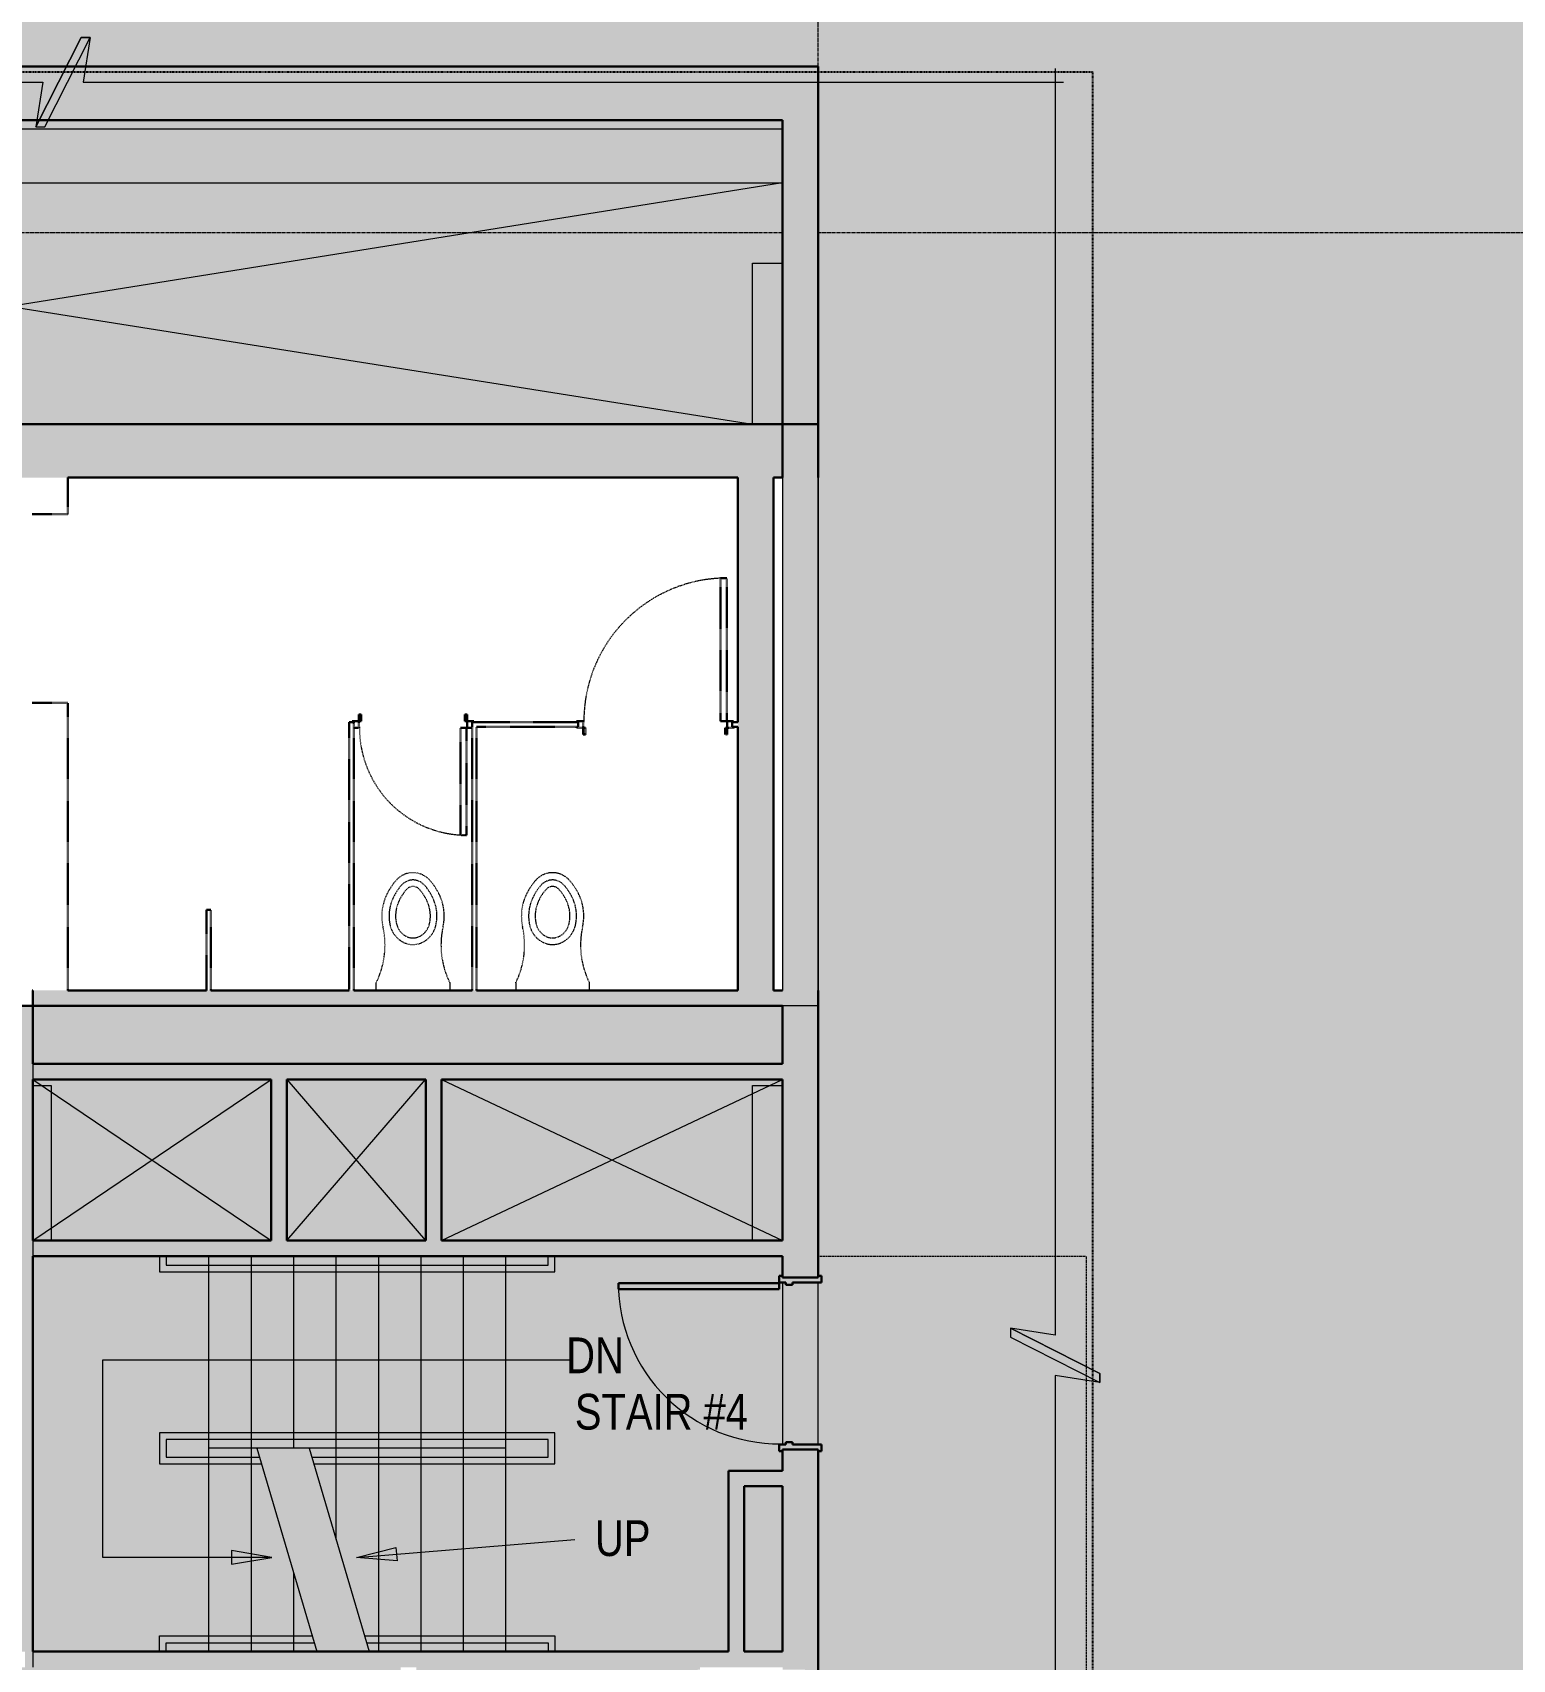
# Model space of a CAD drawing. Header units: inches. Extents: x -3744 to 107, y 238 to 2359.
# Drawn here: x -2693.7 to -2362.3, y 1431.6 to 1795.8 of the extents above; entities that cross this region are included whole.
import ezdxf

# ---------------------------------------------------------------- set-up
doc = ezdxf.new("R2010")
doc.units = ezdxf.units.IN
doc.header["$MEASUREMENT"] = 0
for name, pattern in [('Dash', [0.25, 0.125, -0.125]), ('Demolished', [0.1875, 0.125, -0.0625]), ('IMPORT-CENTER2 _2_', [1.125, 0.75, -0.125, 0.125, -0.125]), ('IMPORT-HIDDEN4 _2_', [0.09375, 0.0625, -0.03125])]:
    doc.linetypes.add(name, pattern=pattern)
for name, color, linetype, lineweight in [('A-Anno-Bldg', 7, 'Continuous', 9), ('A-ANNO-NOTE', 131, 'Continuous', 9), ('A-Bldg-Patt', 7, 'Continuous', 9), ('A-DETL-GENF', 92, 'Continuous', 9), ('A-DETL-THIN', 151, 'Continuous', 9), ('A-DOOR', 31, 'Continuous', 18), ('A-Flor-Strs-Exst', 7, 'Continuous', 9), ('A-Grid', 7, 'IMPORT-CENTER2 _2_', 9), ('A-WALL', 113, 'Continuous', 18), ('A-Wall-Bldg', 7, 'Continuous', 9), ('A-WALL-PATT', 111, 'Continuous', 18), ('core model_dwg', 8, 'Continuous', 9), ('I-WALL', 2, 'Demolished', 9), ('P-SANR-FIXT', 6, 'Demolished', 9)]:
    doc.layers.add(name, color=color, linetype=linetype, lineweight=lineweight)
doc.styles.add('Arial', font='arial.ttf', dxfattribs={"width": 0.8, "height": 8})

# ---------------------------------------------------------------- blocks, each defined once
blk = doc.blocks.new('Door - Single - Solid Door-6981897-Level 05  DEMOLITION')
at = {"layer": 'A-DOOR'}
h = blk.add_hatch(color=10, dxfattribs=at)
h.paths.add_polyline_path([(23.62, 4.66), (22.12, 4.66), (22.12, -1.84), (21.62, -1.84), (21.62, -3.34), (22.12, -3.34), (22.12, -4.84), (23.62, -4.84), (23.62, -4.09), (23.24, -4.09), (23.24, 3.91), (23.62, 3.91)], flags=0)
h.paths.add_polyline_path([(-13.63, -3.34), (-13.63, -1.84), (-14.13, -1.84), (-14.13, 4.66), (-15.63, 4.66), (-15.63, 3.91), (-15.26, 3.91), (-15.26, -4.09), (-15.63, -4.09), (-15.63, -4.84), (-14.13, -4.84), (-14.13, -3.34)], flags=0)
at = {"layer": 'A-DOOR', "color": 8, "lineweight": 30}
for p, q in [((-15.63, 4.66), (-14.13, 4.66)), ((-15.63, 3.91), (-15.63, 4.66)), ((-14.13, 4.66), (-14.13, -1.84)), ((22.12, 4.66), (23.62, 4.66)), ((22.12, -1.84), (22.12, 4.66)), ((23.62, 4.66), (23.62, 3.91)), ((-14.13, -1.84), (-13.63, -1.84)), ((-14.13, -3.34), (-14.13, -4.84)), ((-13.63, -3.34), (-14.13, -3.34)), ((-13.63, -1.84), (-13.63, -3.34)), ((21.62, -1.84), (22.12, -1.84)), ((21.62, -3.34), (21.62, -1.84)), ((22.12, -3.34), (21.62, -3.34)), ((22.12, -4.84), (22.12, -3.34)), ((-15.63, -4.84), (-15.63, -4.09)), ((-14.13, -4.84), (-15.63, -4.84)), ((-12.63, -4.84), (-14.01, -4.84)), ((-14.01, -4.84), (-14.01, -40.84)), ((-12.63, -40.84), (-12.63, -4.84)), ((23.62, -4.84), (22.12, -4.84)), ((23.62, -4.09), (23.62, -4.84)), ((-14.01, -40.84), (-12.63, -40.84))]:
    blk.add_line(p, q, dxfattribs=at)
at = {"layer": 'A-DOOR', "lineweight": 9}
blk.add_arc((-14.01, -4.84), 36, 270, 0.5, dxfattribs=at)
blk = doc.blocks.new('Door - Single - Solid Door 2-6995626-Level 05  DEMOLITION')
at = {"layer": 'A-DOOR', "color": 250, "linetype": 'Demolished', "lineweight": 30}
for p, q in [((-8.01, 24.86), (-6.63, 24.86)), ((-8.01, 0.86), (-8.01, 24.86)), ((-6.63, 24.86), (-6.63, 0.86)), ((-8.13, 0.86), (-9.26, 0.86)), ((-8.13, -0.64), (-8.13, 0.86)), ((-6.63, 0.86), (-8.01, 0.86)), ((17.24, 0.86), (16.12, 0.86)), ((16.12, 0.86), (16.12, -0.64)), ((-9.63, -0.41), (-9.63, -0.68)), ((-9.63, -0.68), (-8.13, -0.68)), ((-7.63, -0.64), (-8.13, -0.64)), ((-8.13, -0.68), (-8.13, -2.14)), ((-8.13, -2.14), (-7.63, -2.14)), ((-7.63, -2.14), (-7.63, -0.64)), ((16.12, -0.64), (15.62, -0.64)), ((15.62, -0.64), (15.62, -2.14)), ((15.62, -2.14), (16.12, -2.14)), ((16.12, -2.14), (16.12, -0.68)), ((16.12, -0.68), (17.62, -0.68)), ((17.62, -0.68), (17.62, -0.41))]:
    blk.add_line(p, q, dxfattribs=at)
at = {"layer": 'A-DOOR', "color": 7, "linetype": 'Demolished', "lineweight": 9}
blk.add_arc((-8.01, 0.86), 24, 359.5, 90, dxfattribs=at)
blk = doc.blocks.new('Door - Single - Solid Door 3-7003994-Level 05  DEMOLITION')
at = {"layer": 'A-DOOR', "color": 250, "linetype": 'Demolished', "lineweight": 30}
for p, q in [((-13.63, 0.68), (-12.13, 0.68)), ((-13.63, 0.41), (-13.63, 0.68)), ((-12.13, 2.14), (-11.63, 2.14)), ((-12.13, 0.68), (-12.13, 2.14)), ((-12.13, 0.64), (-12.13, -0.86)), ((-11.63, 0.64), (-12.13, 0.64)), ((-11.63, 2.14), (-11.63, 0.64)), ((19.62, 2.14), (20.12, 2.14)), ((19.62, 0.64), (19.62, 2.14)), ((20.12, 0.64), (19.62, 0.64)), ((20.12, 2.14), (20.12, 0.68)), ((20.12, 0.68), (21.62, 0.68)), ((20.12, -0.86), (20.12, 0.64)), ((21.62, 0.68), (21.62, 0.41)), ((-13.63, -0.86), (-13.63, -0.59)), ((-12.13, -0.86), (-13.63, -0.86)), ((-10.63, -0.86), (-12.01, -0.86)), ((-12.01, -0.86), (-12.01, -32.86)), ((-10.63, -32.86), (-10.63, -0.86)), ((21.62, -0.86), (20.12, -0.86)), ((21.62, -0.59), (21.62, -0.86)), ((-12.01, -32.86), (-10.63, -32.86))]:
    blk.add_line(p, q, dxfattribs=at)
at = {"layer": 'A-DOOR', "color": 7, "linetype": 'Demolished', "lineweight": 9}
blk.add_arc((-12.01, -0.86), 32, 270, 0.5, dxfattribs=at)
blk = doc.blocks.new('P-Toilet-Wall-3D - Wall Mount-7004060-Level 05  DEMOLITION')
at = {"layer": 'P-SANR-FIXT', "color": 7}
for p, q in [((-2616.72, 1581.46), (-2616.72, 1583.08)), ((-2609.72, 1581.46), (-2616.72, 1581.46)), ((-2609.72, 1581.4), (-2609.72, 1581.46)), ((-2600.22, 1581.46), (-2607.22, 1581.46)), ((-2607.22, 1581.46), (-2607.22, 1581.4)), ((-2600.22, 1583.08), (-2600.22, 1581.46))]:
    blk.add_line(p, q, dxfattribs=at)
for centre, radius, start, end in [((-2601.66, 1596.72), 14.09, 138.704, 155.296), ((-2608.47, 1602.7), 5.03, 41.296, 138.704), ((-2608.47, 1602.7), 3.4, 41.296, 138.704), ((-2615.27, 1596.72), 14.09, 24.704, 41.296), ((-2604.53, 1598.04), 10.93, 155.296, 192.704), ((-2601.66, 1596.72), 12.47, 138.704, 155.296), ((-2601.66, 1596.72), 11, 138.704, 155.296), ((-2608.47, 1602.7), 1.93, 41.296, 138.704), ((-2615.27, 1596.72), 11, 24.704, 41.296), ((-2615.27, 1596.72), 12.47, 24.704, 41.296), ((-2612.4, 1598.04), 10.93, 347.296, 24.704), ((-2604.53, 1598.04), 9.3, 155.296, 192.704), ((-2604.53, 1598.04), 7.83, 155.296, 192.704), ((-2612.4, 1598.04), 7.83, 347.296, 24.704), ((-2612.4, 1598.04), 9.3, 347.296, 24.704), ((-2633.56, 1591.5), 18.83, 333.4615, 12.704), ((-2608.03, 1597.25), 5.71, 192.704, 239.296), ((-2608.03, 1597.25), 4.24, 192.704, 239.296), ((-2608.9, 1597.25), 4.24, 300.704, 347.296), ((-2608.9, 1597.25), 5.71, 300.704, 347.296), ((-2583.37, 1591.5), 18.83, 167.296, 206.5385), ((-2608.47, 1596.53), 4.87, 239.296, 300.704), ((-2608.47, 1596.53), 3.4, 239.296, 300.704)]:
    blk.add_arc(centre, radius, start, end, dxfattribs=at)
blk = doc.blocks.new('P-Toilet-Wall-3D - Wall Mount-7004016-Level 05  DEMOLITION')
at = {"layer": 'P-SANR-FIXT', "color": 7}
for p, q in [((-2585.47, 1583.08), (-2585.47, 1581.46)), ((-2585.47, 1581.46), (-2578.47, 1581.46)), ((-2578.47, 1581.46), (-2578.47, 1581.4)), ((-2575.97, 1581.46), (-2568.97, 1581.46)), ((-2575.97, 1581.4), (-2575.97, 1581.46)), ((-2568.97, 1581.46), (-2568.97, 1583.08))]:
    blk.add_line(p, q, dxfattribs=at)
for centre, radius, start, end in [((-2570.41, 1596.72), 14.09, 138.704, 155.296), ((-2577.22, 1602.7), 5.03, 41.296, 138.704), ((-2577.22, 1602.7), 3.4, 41.296, 138.704), ((-2584.02, 1596.72), 14.09, 24.704, 41.296), ((-2573.28, 1598.04), 10.93, 155.296, 192.704), ((-2570.41, 1596.72), 12.47, 138.704, 155.296), ((-2570.41, 1596.72), 11, 138.704, 155.296), ((-2577.22, 1602.7), 1.93, 41.296, 138.704), ((-2584.02, 1596.72), 11, 24.704, 41.296), ((-2584.02, 1596.72), 12.47, 24.704, 41.296), ((-2581.15, 1598.04), 10.93, 347.296, 24.704), ((-2573.28, 1598.04), 9.3, 155.296, 192.704), ((-2573.28, 1598.04), 7.83, 155.296, 192.704), ((-2581.15, 1598.04), 7.83, 347.296, 24.704), ((-2581.15, 1598.04), 9.3, 347.296, 24.704), ((-2602.31, 1591.5), 18.83, 333.4615, 12.704), ((-2576.78, 1597.25), 5.71, 192.704, 239.296), ((-2576.78, 1597.25), 4.24, 192.704, 239.296), ((-2577.65, 1597.25), 4.24, 300.704, 347.296), ((-2577.65, 1597.25), 5.71, 300.704, 347.296), ((-2552.12, 1591.5), 18.83, 167.296, 206.5385), ((-2577.22, 1596.53), 4.87, 239.296, 300.704), ((-2577.22, 1596.53), 3.4, 239.296, 300.704)]:
    blk.add_arc(centre, radius, start, end, dxfattribs=at)
blk = doc.blocks.new('core model_dwg_1300 Eye - 5th Floor-6996771-Level 05  DEMOLITION')
at = {"layer": 'A-Anno-Bldg'}
blk.add_hatch(color=256, dxfattribs=at).paths.add_polyline_path([(-2612.03, 1453.74), (-2621.13, 1454.5), (-2612.28, 1456.73)], flags=0)
at = {"layer": 'A-Bldg-Patt'}
for points in [[(-2525.72, 1708.15), (-2525.72, 1744.15), (-2532.47, 1744.15), (-2532.47, 1708.15), (-2527.72, 1708.15)], [(-2531.61, 1525.4), (-2525.72, 1525.4), (-2525.72, 1560.13), (-2532.47, 1560.13), (-2532.47, 1525.4)], [(-2649.07, 1453), (-2640.07, 1454.5), (-2649.07, 1456)]]:
    blk.add_hatch(color=256, dxfattribs=at).paths.add_polyline_path(points, flags=0)
h = blk.add_hatch(color=256, dxfattribs=at)
h.paths.add_polyline_path([(-2697.1, 1524.13), (-2697.1, 1560.13), (-2701.72, 1560.13), (-2701.72, 1524.13), (-2699.04, 1524.13)], flags=0)
h.paths.add_polyline_path([(-2693.6, 1525.4), (-2689.47, 1525.4), (-2689.47, 1560.13), (-2693.6, 1560.13), (-2693.6, 1529.25)], flags=0)
at = {"layer": 'A-Anno-Bldg'}
for p, q in [((-2621.13, 1454.5), (-2572.21, 1458.5)), ((-2621.13, 1454.5), (-2612.28, 1456.73)), ((-2612.28, 1456.73), (-2612.03, 1453.74)), ((-2612.03, 1453.74), (-2621.13, 1454.5))]:
    blk.add_line(p, q, dxfattribs=at)
at = {"layer": 'A-Bldg-Patt'}
for p, q in [((-2874.22, 1762.15), (-2532.47, 1708.15)), ((-2525.72, 1762.15), (-2862.97, 1708.15)), ((-2693.6, 1561.47), (-2640.23, 1525.4)), ((-2693.6, 1525.4), (-2640.23, 1561.47)), ((-2636.73, 1561.47), (-2605.63, 1525.4)), ((-2636.73, 1525.4), (-2605.63, 1561.47)), ((-2602.12, 1561.47), (-2525.72, 1525.4)), ((-2602.12, 1525.4), (-2525.72, 1561.47)), ((-2640.07, 1454.5), (-2649.07, 1456)), ((-2649.07, 1456), (-2649.07, 1453)), ((-2649.07, 1453), (-2640.07, 1454.5))]:
    blk.add_line(p, q, dxfattribs=at)
at = {"layer": 'A-Bldg-Patt', "flags": 128}
blk.add_lwpolyline([(-2640.07, 1454.5), (-2677.91, 1454.5), (-2677.91, 1498.72), (-2573.25, 1498.72)], dxfattribs=at)
at = {"layer": 'A-Flor-Strs-Exst'}
for p, q in [((-2654.22, 1521.9), (-2654.22, 1433.4)), ((-2644.72, 1521.9), (-2644.72, 1433.4)), ((-2635.22, 1521.9), (-2635.22, 1478.9)), ((-2625.72, 1521.9), (-2625.72, 1458.53)), ((-2616.22, 1521.9), (-2616.22, 1433.4)), ((-2606.72, 1521.9), (-2606.72, 1433.4)), ((-2597.22, 1521.9), (-2597.22, 1433.4)), ((-2587.72, 1521.9), (-2587.72, 1433.4)), ((-2587.72, 1478.9), (-2654.22, 1478.9)), ((-2643.45, 1478.9), (-2630, 1433.4)), ((-2631.74, 1478.9), (-2618.29, 1433.4)), ((-2635.22, 1451.03), (-2635.22, 1433.4))]:
    blk.add_line(p, q, dxfattribs=at)
at = {"layer": 'A-Flor-Strs-Exst', "flags": 128}
for points in [[(-2665.22, 1521.9), (-2665.22, 1518.4), (-2576.72, 1518.4), (-2576.72, 1521.9)], [(-2663.72, 1521.9), (-2663.72, 1519.9), (-2578.22, 1519.9), (-2578.22, 1521.9)], [(-2630.7, 1475.4), (-2576.72, 1475.4), (-2576.72, 1482.4), (-2665.22, 1482.4), (-2665.22, 1475.4), (-2642.42, 1475.4)], [(-2631.15, 1476.9), (-2578.22, 1476.9), (-2578.22, 1480.9), (-2663.72, 1480.9), (-2663.72, 1476.9), (-2642.86, 1476.9)], [(-2665.22, 1433.4), (-2665.22, 1436.9), (-2631.04, 1436.9)], [(-2663.72, 1433.4), (-2663.72, 1435.4), (-2630.59, 1435.4)], [(-2619.32, 1436.9), (-2576.72, 1436.9), (-2576.72, 1433.4)], [(-2618.88, 1435.4), (-2578.22, 1435.4), (-2578.22, 1433.4)]]:
    blk.add_lwpolyline(points, dxfattribs=at)
at = {"layer": 'A-Grid'}
for p, q in [((-2517.72, 1788.15), (-2517.72, 2341.04)), ((-2525.72, 1750.9), (-2874.22, 1750.9)), ((-2020, 1750.9), (-2517.72, 1750.9)), ((-2517.72, 1479.77), (-2517.72, 1516.02))]:
    blk.add_line(p, q, dxfattribs=at)
at = {"layer": 'A-Wall-Bldg'}
for p, q in [((-2525.72, 1774.15), (-2874.22, 1774.15)), ((-2874.22, 1762.15), (-2525.72, 1762.15)), ((-2532.47, 1744.15), (-2525.72, 1744.15)), ((-2532.47, 1708.15), (-2532.47, 1744.15)), ((-2640.23, 1561.47), (-2640.23, 1525.4)), ((-2605.63, 1561.47), (-2605.63, 1525.4)), ((-2532.47, 1560.13), (-2525.72, 1560.13)), ((-2532.47, 1525.4), (-2532.47, 1560.13)), ((-2525.72, 1516.02), (-2525.72, 1479.77)), ((-2517.72, 1479.77), (-2517.72, 1516.02))]:
    blk.add_line(p, q, dxfattribs=at)
at = {"layer": 'A-Wall-Bldg', "flags": 128}
for points in [[(-2525.72, 1564.97), (-2602.13, 1564.97), (-2636.73, 1564.97)], [(-2693.6, 1560.13), (-2689.47, 1560.13), (-2689.47, 1525.4)]]:
    blk.add_lwpolyline(points, dxfattribs=at)
at = {"layer": 'A-Wall-Bldg', "linetype": 'IMPORT-HIDDEN4 _2_', "flags": 128}
blk.add_lwpolyline([(-2517.72, 1521.9), (-2457.72, 1521.9), (-2457.72, 1080.9), (-2517.72, 1080.9)], dxfattribs=at)
at = {"layer": 'A-Anno-Bldg', "char_height": 8, "line_spacing_factor": 0.941778, "style": 'Arial'}
for s, insert, width, attachment_point in [('DN', (-2567.71, 1503.71), 15.2784, 2), ('STAIR #4', (-2552.85, 1491.09), 45.8352, 2), ('UP', (-2567.71, 1462.8), 14.6908, 1)]:
    blk.add_mtext(s, dxfattribs=dict(at, insert=insert, width=width, attachment_point=attachment_point))
blk = doc.blocks.new('core model_dwg-6996768-Level 05  DEMOLITION')
blk.add_blockref('core model_dwg_1300 Eye - 5th Floor-6996771-Level 05  DEMOLITION', (0, 0))
blk = doc.blocks.new('IA Break Line - IA Break Line-7116238-Level 05  DEMOLITION')
at = {"layer": 'A-ANNO-NOTE'}
blk.add_hatch(color=256, dxfattribs=at).paths.add_polyline_path([(-0.0954, -0.1563), (0.0636, 0.1563), (0.0954, 0.1563), (-0.0636, -0.1563)], flags=0)
for p, q in [((0.0636, 0.1563), (-0.0954, -0.1563)), ((0.0954, 0.1563), (-0.0636, -0.1563)), ((-0.0636, -0.1563), (0.0954, 0.1563)), ((0.0954, 0.1563), (0.0636, 0.1563)), ((0.0706, 0), (0.0954, 0.1563)), ((0.0706, 0), (0.0954, 0.1563)), ((-0.0706, 0), (-3.5, 0)), ((-0.0706, 0), (-3.5, 0)), ((-0.0954, -0.1563), (-0.0706, 0)), ((-0.0954, -0.1563), (-0.0706, 0)), ((3.5, 0), (0.0706, 0)), ((3.5, 0), (0.0706, 0)), ((-0.0636, -0.1563), (-0.0954, -0.1563)), ((-0.0954, -0.1563), (-0.0636, -0.1563))]:
    blk.add_line(p, q, dxfattribs=at)
blk = doc.blocks.new('IA Break Line - IA Break Line-7116237-Level 05  DEMOLITION')
at = {"layer": 'A-ANNO-NOTE'}
blk.add_hatch(color=256, dxfattribs=at).paths.add_polyline_path([(-0.0954, -0.1563), (0.0636, 0.1563), (0.0954, 0.1563), (-0.0636, -0.1563)], flags=0)
for p, q in [((0.0636, 0.1563), (-0.0954, -0.1563)), ((0.0954, 0.1563), (-0.0636, -0.1563)), ((-0.0636, -0.1563), (0.0954, 0.1563)), ((0.0954, 0.1563), (0.0636, 0.1563)), ((0.0706, 0), (0.0954, 0.1563)), ((0.0706, 0), (0.0954, 0.1563)), ((-0.0706, 0), (-4.5, 0)), ((-0.0706, 0), (-4.5, 0)), ((-0.0954, -0.1563), (-0.0706, 0)), ((-0.0954, -0.1563), (-0.0706, 0)), ((4.5, 0), (0.0706, 0)), ((4.5, 0), (0.0706, 0)), ((-0.0636, -0.1563), (-0.0954, -0.1563)), ((-0.0954, -0.1563), (-0.0636, -0.1563))]:
    blk.add_line(p, q, dxfattribs=at)

msp = doc.modelspace()

# ---------------------------------------------------------------- hatches: boundary and pattern name
at = {"layer": 'A-DETL-GENF'}
h = msp.add_hatch(color=9, dxfattribs=at)
h.paths.add_polyline_path([(13.03, 364.9), (17.53, 364.9), (17.53, 682.08), (1.53, 682.08), (1.53, 699.9), (-11.09, 699.9), (-11.09, 723.9), (1.53, 723.9), (1.53, 741.71), (17.53, 741.71), (17.53, 1043.71), (-295.09, 1043.71), (-295.09, 1026.58), (-295.24, 1026.23), (-295.59, 1026.08), (-336.59, 1026.08), (-336.59, 1010.58), (-367.41, 1010.58), (-367.41, 1041.58), (-352.09, 1041.58), (-352.09, 1083.08), (-334.47, 1083.08), (-334.47, 1325.08), (-350.47, 1325.08), (-350.47, 1342.9), (-363.09, 1342.9), (-363.09, 1366.9), (-350.47, 1366.9), (-350.47, 1384.71), (-334.47, 1384.71), (-334.47, 1685.08), (-350.47, 1685.08), (-350.47, 1702.9), (-363.09, 1702.9), (-363.09, 1726.9), (-350.47, 1726.9), (-350.47, 1744.71), (-334.47, 1744.71), (-334.47, 2045.08), (-350.47, 2045.08), (-350.47, 2067.08), (-364.09, 2067.08), (-364.09, 2080.71), (-387.53, 2080.71), (-387.53, 2096.71), (-687.9, 2096.71), (-687.9, 2080.71), (-705.72, 2080.71), (-705.72, 2068.08), (-729.72, 2068.08), (-729.72, 2080.71), (-747.53, 2080.71), (-747.53, 2096.71), (-1047.9, 2096.71), (-1047.9, 2080.71), (-1065.72, 2080.71), (-1065.72, 2068.08), (-1089.72, 2068.08), (-1089.72, 2080.71), (-1107.53, 2080.71), (-1107.53, 2096.71), (-1414.47, 2096.71), (-1414.47, 2080.71), (-1437.9, 2080.71), (-1437.9, 2061.08), (-1467.53, 2061.08), (-1467.53, 1854.9), (-2127.9, 1854.9), (-2127.9, 2061.08), (-2157.53, 2061.08), (-2157.53, 2080.71), (-2180.97, 2080.71), (-2180.97, 2096.71), (-2487.9, 2096.71), (-2487.9, 2080.71), (-2505.72, 2080.71), (-2505.72, 2068.08), (-2529.72, 2068.08), (-2529.72, 2080.71), (-2547.53, 2080.71), (-2547.53, 2096.71), (-2860.09, 2096.71), (-2860.09, 2260.21), (-3613.29, 2260.21), (-3613.29, 1886.27), (-3565.29, 1886.27), (-3565.29, 1702.15), (-3538.29, 1702.15), (-3538.29, 1641.65), (-3565.29, 1641.65), (-3565.29, 1462.15), (-3538.29, 1462.15), (-3538.29, 1401.65), (-3565.29, 1401.65), (-3565.29, 1222.15), (-3538.29, 1222.15), (-3538.29, 1161.65), (-3565.29, 1161.65), (-3565.29, 982.15), (-3538.29, 982.15), (-3538.29, 921.65), (-3565.29, 921.65), (-3565.29, 737.52), (-3613.29, 737.52), (-3613.29, 364.9), (-3212.09, 364.9), (-3212.09, 412.9), (-3027.97, 412.9), (-3027.97, 439.9), (-2967.47, 439.9), (-2967.47, 412.9), (-2787.97, 412.9), (-2787.97, 439.9), (-2727.47, 439.9), (-2727.47, 412.9), (-2547.97, 412.9), (-2547.97, 439.9), (-2487.47, 439.9), (-2487.47, 412.9), (-2307.97, 412.9), (-2307.97, 439.9), (-2247.47, 439.9), (-2247.47, 412.9), (-2067.97, 412.9), (-2067.97, 439.9), (-2007.47, 439.9), (-2007.47, 412.9), (-1827.97, 412.9), (-1827.97, 439.9), (-1767.47, 439.9), (-1767.47, 412.9), (-1587.97, 412.9), (-1587.97, 439.9), (-1527.47, 439.9), (-1527.47, 412.9), (-1347.97, 412.9), (-1347.97, 439.9), (-1287.47, 439.9), (-1287.47, 412.9), (-1107.97, 412.9), (-1107.97, 439.9), (-1047.47, 439.9), (-1047.47, 412.9), (-867.97, 412.9), (-867.97, 439.9), (-807.47, 439.9), (-807.47, 412.9), (-627.97, 412.9), (-627.97, 439.9), (-567.47, 439.9), (-567.47, 412.9), (-383.34, 412.9), (-383.34, 364.9), (-10.97, 364.9)], flags=0)
h.paths.add_polyline_path([(-3608.77, 369.4), (-3608.77, 393.4), (-3584.77, 393.4), (-3584.77, 369.4)], flags=0)
h.paths.add_polyline_path([(13.03, 376.27), (-10.97, 376.27), (-10.97, 400.27), (13.03, 400.27)], flags=0)
h.paths.add_polyline_path([(-345.72, 378.52), (-369.72, 378.52), (-369.72, 429.9), (-345.72, 429.9), (-345.72, 400.27)], flags=0)
h.paths.add_polyline_path([(-3249.72, 378.52), (-3249.72, 429.9), (-3225.72, 429.9), (-3225.72, 378.52)], flags=0)
h.paths.add_polyline_path([(-3570.14, 699.9), (-3599.66, 699.9), (-3599.66, 723.9), (-3548.29, 723.9), (-3548.29, 699.9), (-3565.29, 699.9)], flags=0)
h.paths.add_polyline_path([(-369.72, 778.9), (-369.72, 802.9), (-345.72, 802.9), (-345.72, 778.9), (-354.98, 778.9)], flags=0)
h.paths.add_polyline_path([(-717.72, 778.9), (-741.72, 778.9), (-741.72, 802.9), (-717.72, 802.9)], flags=0)
h.paths.add_polyline_path([(-1053.72, 778.9), (-1077.72, 778.9), (-1077.72, 802.9), (-1053.72, 802.9)], flags=0)
h.paths.add_polyline_path([(-1297.72, 778.9), (-1321.72, 778.9), (-1321.72, 802.9), (-1297.72, 802.9)], flags=0)
h.paths.add_polyline_path([(-1569.72, 778.9), (-1569.72, 802.9), (-1545.72, 802.9), (-1545.72, 778.9)], flags=0)
h.paths.add_polyline_path([(-1809.72, 778.9), (-1809.72, 802.9), (-1785.72, 802.9), (-1785.72, 778.9)], flags=0)
h.paths.add_polyline_path([(-2025.72, 778.9), (-2049.72, 778.9), (-2049.72, 802.9), (-2025.72, 802.9)], flags=0)
h.paths.add_polyline_path([(-2273.72, 778.9), (-2297.72, 778.9), (-2297.72, 802.9), (-2273.72, 802.9)], flags=0)
h.paths.add_polyline_path([(-2517.72, 778.9), (-2541.72, 778.9), (-2541.72, 802.9), (-2517.72, 802.9)], flags=0)
h.paths.add_polyline_path([(-2877.72, 778.9), (-2877.72, 802.9), (-2853.72, 802.9), (-2853.72, 778.9), (-2874.22, 778.9)], flags=0)
h.paths.add_polyline_path([(-3187.97, 778.9), (-3211.97, 778.9), (-3211.97, 802.9), (-3187.97, 802.9)], flags=0)
h.paths.add_polyline_path([(-859.47, 941.4), (-874.86, 941.4), (-874.86, 965.4), (-1077.72, 965.4), (-1077.72, 1080.9), (-717.72, 1080.9), (-717.72, 941.4), (-857.22, 941.4)], flags=0)
h.paths.add_polyline_path([(-2525.72, 941.4), (-2877.72, 941.4), (-2877.72, 1015.27), (-2878.47, 1015.27), (-2878.47, 1016.77), (-2876.97, 1016.77), (-2876.97, 1017.27), (-2875.47, 1017.27), (-2875.47, 1016.77), (-2873.47, 1016.77), (-2873.47, 1015.27), (-2874.22, 1015.27), (-2874.22, 1012.9), (-2850.22, 1012.9), (-2850.22, 988.9), (-2874.22, 988.9), (-2874.22, 944.9), (-2748.22, 944.9), (-2748.22, 1072.9), (-2874.22, 1072.9), (-2874.22, 1054.52), (-2873.47, 1054.52), (-2873.47, 1053.02), (-2875.47, 1053.02), (-2875.47, 1052.52), (-2876.97, 1052.52), (-2876.97, 1053.02), (-2878.47, 1053.02), (-2878.47, 1054.52), (-2877.72, 1054.52), (-2877.72, 1080.9), (-2517.72, 1080.9), (-2517.72, 941.4)], flags=0)
h.paths.add_polyline_path([(-2533.26, 944.9), (-2529.72, 944.9), (-2529.72, 967.9), (-2532.47, 967.9), (-2532.47, 972.4), (-2735.97, 972.4), (-2735.97, 945.15), (-2736.22, 945.15), (-2736.22, 944.9), (-2693.6, 944.9)], flags=0)
h.paths.add_polyline_path([(-741.72, 944.9), (-721.22, 944.9), (-721.22, 988.9), (-745.22, 988.9), (-745.22, 1012.9), (-721.22, 1012.9), (-721.22, 1077.4), (-1062.97, 1077.4), (-1062.97, 1042.4), (-1065.72, 1042.4), (-1065.72, 1003.9), (-1062.97, 1003.9), (-1062.97, 977.4), (-859.47, 977.4), (-859.47, 981.15), (-847.22, 981.15), (-847.22, 945.15), (-859.47, 945.15), (-859.47, 965.4), (-871.36, 965.4), (-871.36, 944.9), (-745.22, 944.9)], flags=0)
h.paths.add_polyline_path([(-2735.97, 975.9), (-2532.47, 975.9), (-2532.47, 1003.9), (-2529.72, 1003.9), (-2529.72, 1042.4), (-2532.47, 1042.4), (-2532.47, 1072.9), (-2735.97, 1072.9), (-2735.97, 1036.9), (-2736.22, 1036.9), (-2736.22, 981.15), (-2735.97, 981.15), (-2735.97, 976.54)], flags=0)
h.paths.add_polyline_path([(-1297.72, 1012.9), (-1321.72, 1012.9), (-1321.72, 1036.9), (-1297.72, 1036.9)], flags=0)
h.paths.add_polyline_path([(-10.97, 1013.9), (-10.97, 1037.9), (13.03, 1037.9), (13.03, 1013.9), (-1.41, 1013.9)], flags=0)
h.paths.add_polyline_path([(-1569.72, 1018.9), (-1569.72, 1042.9), (-1545.72, 1042.9), (-1545.72, 1018.9)], flags=0)
h.paths.add_polyline_path([(-3187.97, 1018.9), (-3211.97, 1018.9), (-3211.97, 1042.9), (-3187.97, 1042.9)], flags=0)
h.paths.add_polyline_path([(-1785.72, 1018.9), (-1809.72, 1018.9), (-1809.72, 1042.9), (-1785.72, 1042.9), (-1785.72, 1030.24)], flags=0)
h.paths.add_polyline_path([(-2049.72, 1018.9), (-2049.72, 1042.9), (-2025.72, 1042.9), (-2025.72, 1018.9)], flags=0)
h.paths.add_polyline_path([(-2289.72, 1018.9), (-2289.72, 1042.9), (-2265.72, 1042.9), (-2265.72, 1018.9)], flags=0)
h.paths.add_polyline_path([(-847.22, 1036.9), (-859.47, 1036.9), (-859.47, 1072.9), (-847.22, 1072.9)], flags=0)
h.paths.add_polyline_path([(-1069.72, 1561.47), (-1069.72, 1560.13), (-1062.97, 1560.13), (-1062.97, 1524.13), (-1069.72, 1524.13), (-1069.72, 1516.77), (-1068.97, 1516.77), (-1068.97, 1515.27), (-1070.47, 1515.27), (-1070.47, 1514.77), (-1071.97, 1514.77), (-1071.97, 1515.27), (-1078.47, 1515.27), (-1078.47, 1516.77), (-1077.72, 1516.77), (-1077.72, 1561.47), (-1071.31, 1561.47)], flags=0)
h.paths.add_polyline_path([(-1069.72, 1564.97), (-901.83, 1564.97), (-901.83, 1577.4), (-1069.72, 1577.4), (-1069.72, 1570.4)], flags=0)
h.paths.add_polyline_path([(-721.22, 1228.9), (-721.22, 1233.65), (-717.72, 1233.65), (-717.72, 1228.9)], flags=0)
h.paths.add_polyline_path([(-874.86, 1220.9), (-1077.72, 1220.9), (-1077.72, 1481.52), (-1078.47, 1481.52), (-1078.47, 1483.02), (-1071.97, 1483.02), (-1071.97, 1483.52), (-1070.47, 1483.52), (-1070.47, 1483.02), (-1068.97, 1483.02), (-1068.97, 1481.52), (-1069.72, 1481.52), (-1069.72, 1473.9), (-1057.58, 1473.9), (-1057.58, 1433.4), (-901.83, 1433.4), (-901.83, 1524.13), (-905.97, 1524.13), (-905.97, 1560.13), (-901.83, 1560.13), (-901.83, 1561.47), (-1069.72, 1561.47), (-1069.72, 1564.97), (-1073.22, 1564.97), (-1073.22, 1577.4), (-1078.08, 1577.4), (-1078.08, 1708.15), (-1075.22, 1708.15), (-1075.22, 1744.15), (-1062.97, 1744.15), (-1062.97, 1708.15), (-732.47, 1708.15), (-732.47, 1744.15), (-720.22, 1744.15), (-720.22, 1708.15), (-717.72, 1708.15), (-717.72, 1429.9), (-733.72, 1429.9), (-733.72, 1387.9), (-717.72, 1387.9), (-717.72, 1379.65), (-721.22, 1379.65), (-721.22, 1384.4), (-752.72, 1384.4), (-752.72, 1348.4), (-721.22, 1348.4), (-721.22, 1353.15), (-717.72, 1353.15), (-717.72, 1272.15), (-721.22, 1272.15), (-721.22, 1275.15), (-756.22, 1275.15), (-756.22, 1429.9), (-847.22, 1429.9), (-847.22, 1228.9), (-721.22, 1228.9), (-721.22, 1220.9), (-859.47, 1220.9)], flags=0)
h.paths.add_polyline_path([(-2736.22, 1220.9), (-2877.72, 1220.9), (-2877.72, 1233.27), (-2878.47, 1233.27), (-2878.47, 1234.77), (-2876.47, 1234.77), (-2876.47, 1235.27), (-2874.97, 1235.27), (-2874.97, 1234.77), (-2873.47, 1234.77), (-2873.47, 1233.27), (-2874.22, 1233.27), (-2874.22, 1228.9), (-2748.22, 1228.9), (-2748.22, 1419.9), (-2839.22, 1419.9), (-2839.22, 1275.15), (-2874.22, 1275.15), (-2874.22, 1272.52), (-2873.47, 1272.52), (-2873.47, 1271.02), (-2874.97, 1271.02), (-2874.97, 1270.52), (-2876.47, 1270.52), (-2876.47, 1271.02), (-2878.47, 1271.02), (-2878.47, 1272.52), (-2877.72, 1272.52), (-2877.72, 1352.77), (-2878.47, 1352.77), (-2878.47, 1354.27), (-2876.97, 1354.27), (-2876.97, 1354.77), (-2875.47, 1354.77), (-2875.47, 1354.27), (-2873.47, 1354.27), (-2873.47, 1352.77), (-2874.22, 1352.77), (-2874.22, 1348.4), (-2842.72, 1348.4), (-2842.72, 1384.4), (-2874.22, 1384.4), (-2874.22, 1380.02), (-2873.47, 1380.02), (-2873.47, 1378.52), (-2875.47, 1378.52), (-2875.47, 1378.02), (-2876.97, 1378.02), (-2876.97, 1378.52), (-2878.47, 1378.52), (-2878.47, 1380.02), (-2877.72, 1380.02), (-2877.72, 1387.9), (-2861.72, 1387.9), (-2861.72, 1429.9), (-2877.72, 1429.9), (-2877.72, 1566.27), (-2878.47, 1566.27), (-2878.47, 1567.77), (-2877.72, 1567.77), (-2877.72, 1604.02), (-2878.47, 1604.02), (-2878.47, 1605.52), (-2877.72, 1605.52), (-2877.72, 1652.52), (-2878.47, 1652.52), (-2878.47, 1654.02), (-2877.72, 1654.02), (-2877.72, 1690.27), (-2878.47, 1690.27), (-2878.47, 1691.77), (-2877.72, 1691.77), (-2877.72, 1788.15), (-2517.72, 1788.15), (-2517.72, 1517.52), (-2516.97, 1517.52), (-2516.97, 1516.02), (-2523.47, 1516.02), (-2523.47, 1515.52), (-2524.97, 1515.52), (-2524.97, 1516.02), (-2526.47, 1516.02), (-2526.47, 1517.52), (-2525.72, 1517.52), (-2525.72, 1521.9), (-2693.6, 1521.9), (-2693.6, 1433.4), (-2537.85, 1433.4), (-2537.85, 1473.9), (-2525.72, 1473.9), (-2525.72, 1478.27), (-2526.47, 1478.27), (-2526.47, 1479.77), (-2524.97, 1479.77), (-2524.97, 1480.27), (-2523.47, 1480.27), (-2523.47, 1479.77), (-2516.97, 1479.77), (-2516.97, 1478.27), (-2517.72, 1478.27), (-2517.72, 1393.19), (-2516.97, 1393.19), (-2516.97, 1391.69), (-2518.47, 1391.69), (-2518.47, 1391.19), (-2519.97, 1391.19), (-2519.97, 1391.69), (-2526.47, 1391.69), (-2526.47, 1393.19), (-2525.72, 1393.19), (-2525.72, 1403.82), (-2549.78, 1403.82), (-2549.78, 1403.07), (-2551.28, 1403.07), (-2551.28, 1404.57), (-2551.78, 1404.57), (-2551.78, 1406.57), (-2551.28, 1406.57), (-2551.28, 1408.07), (-2549.78, 1408.07), (-2549.78, 1407.32), (-2544.72, 1407.32), (-2544.72, 1429.4), (-2544.22, 1429.4), (-2544.22, 1429.9), (-2607.72, 1429.9), (-2607.72, 1407.32), (-2601.15, 1407.32), (-2601.15, 1408.07), (-2599.65, 1408.07), (-2599.65, 1406.57), (-2599.15, 1406.57), (-2599.15, 1404.57), (-2599.65, 1404.57), (-2599.65, 1403.07), (-2601.15, 1403.07), (-2601.15, 1403.82), (-2607.72, 1403.82), (-2607.72, 1325.9), (-2525.72, 1325.9), (-2525.72, 1353.94), (-2526.47, 1353.94), (-2526.47, 1355.44), (-2519.97, 1355.44), (-2519.97, 1355.94), (-2518.47, 1355.94), (-2518.47, 1355.44), (-2516.97, 1355.44), (-2516.97, 1353.94), (-2517.72, 1353.94), (-2517.72, 1220.9), (-2693.6, 1220.9)], flags=0)
h.paths.add_polyline_path([(-2532.47, 1228.9), (-2532.47, 1259.4), (-2525.72, 1259.4), (-2525.72, 1317.9), (-2744.72, 1317.9), (-2744.72, 1259.4), (-2735.97, 1259.4), (-2735.97, 1228.9), (-2545.26, 1228.9)], flags=0)
h.paths.add_polyline_path([(-1062.97, 1228.9), (-859.47, 1228.9), (-859.47, 1259.4), (-850.72, 1259.4), (-850.72, 1317.9), (-1069.72, 1317.9), (-1069.72, 1259.4), (-1062.97, 1259.4)], flags=0)
h.paths.add_polyline_path([(-752.72, 1287.4), (-721.22, 1287.4), (-721.22, 1344.9), (-752.72, 1344.9), (-752.72, 1305.65)], flags=0)
h.paths.add_polyline_path([(-2859.92, 1287.4), (-2842.72, 1287.4), (-2842.72, 1344.9), (-2874.22, 1344.9), (-2874.22, 1287.4), (-2869.5, 1287.4)], flags=0)
h.paths.add_polyline_path([(-2693.6, 1325.9), (-2611.22, 1325.9), (-2611.22, 1429.9), (-2711.12, 1429.9), (-2711.12, 1417.65), (-2744.72, 1417.65), (-2744.72, 1325.9)], flags=0)
h.paths.add_polyline_path([(-984.22, 1325.9), (-850.72, 1325.9), (-850.72, 1417.65), (-884.31, 1417.65), (-884.31, 1429.9), (-984.22, 1429.9), (-984.22, 1326.24)], flags=0)
h.paths.add_polyline_path([(-1061.73, 1325.9), (-987.72, 1325.9), (-987.72, 1403.82), (-994.65, 1403.82), (-994.65, 1407.32), (-987.72, 1407.32), (-987.72, 1429.9), (-1051.22, 1429.9), (-1051.22, 1407.32), (-1045.28, 1407.32), (-1045.28, 1403.82), (-1069.72, 1403.82), (-1069.72, 1325.9), (-1069, 1325.9)], flags=0)
h.paths.add_polyline_path([(-750.1, 1387.9), (-737.22, 1387.9), (-737.22, 1429.9), (-752.72, 1429.9), (-752.72, 1423.9), (-742.14, 1423.9), (-742.14, 1405.9), (-752.72, 1405.9), (-752.72, 1387.9)], flags=0)
h.paths.add_polyline_path([(-2842.72, 1387.9), (-2842.72, 1405.9), (-2853.29, 1405.9), (-2853.29, 1423.9), (-2842.72, 1423.9), (-2842.72, 1429.9), (-2858.22, 1429.9), (-2858.22, 1387.9)], flags=0)
h.paths.add_polyline_path([(-1461.72, 1402.9), (-1461.72, 1426.9), (-1437.72, 1426.9), (-1437.72, 1402.9)], flags=0)
h.paths.add_polyline_path([(-1809.72, 1402.9), (-1809.72, 1426.9), (-1785.72, 1426.9), (-1785.72, 1402.9)], flags=0)
h.paths.add_polyline_path([(-2133.53, 1402.9), (-2157.53, 1402.9), (-2157.53, 1426.9), (-2133.49, 1426.9), (-2133.49, 1402.9)], flags=0)
h.paths.add_polyline_path([(-3187.97, 1402.9), (-3211.97, 1402.9), (-3211.97, 1426.9), (-3187.97, 1426.9)], flags=0)
h.paths.add_polyline_path([(-2785.09, 1423.4), (-2748.22, 1423.4), (-2748.22, 1429.9), (-2839.22, 1429.9), (-2839.22, 1423.4), (-2824.25, 1423.4)], flags=0)
h.paths.add_polyline_path([(-2534.35, 1433.4), (-2525.72, 1433.4), (-2525.72, 1470.4), (-2534.35, 1470.4), (-2534.35, 1433.57)], flags=0)
h.paths.add_polyline_path([(-1069.72, 1433.4), (-1061.08, 1433.4), (-1061.08, 1470.4), (-1069.72, 1470.4), (-1069.72, 1433.98)], flags=0)
h.paths.add_polyline_path([(-2640.23, 1525.4), (-2640.23, 1561.47), (-2693.6, 1561.47), (-2693.6, 1560.13), (-2689.47, 1560.13), (-2689.47, 1525.4)], flags=0)
h.paths.add_polyline_path([(-2573.83, 1525.4), (-2532.47, 1525.4), (-2532.47, 1560.13), (-2525.72, 1560.13), (-2525.72, 1561.47), (-2602.12, 1561.47), (-2602.12, 1525.4), (-2580.11, 1525.4)], flags=0)
h.paths.add_polyline_path([(-2636.73, 1525.4), (-2605.62, 1525.4), (-2605.62, 1561.47), (-2636.73, 1561.47), (-2636.73, 1526.76)], flags=0)
h.paths.add_polyline_path([(-2595.22, 1564.97), (-2525.72, 1564.97), (-2525.72, 1577.9), (-2693.6, 1577.9), (-2693.6, 1564.97), (-2602.12, 1564.97)], flags=0)
h.paths.add_polyline_path([(-2862.97, 1708.15), (-2532.47, 1708.15), (-2532.47, 1744.15), (-2525.72, 1744.15), (-2525.72, 1776.15), (-2874.22, 1776.15), (-2874.22, 1744.15), (-2862.97, 1744.15)], flags=0)
h.paths.add_polyline_path([(-3187.97, 1738.9), (-3211.97, 1738.9), (-3211.97, 1762.9), (-3187.97, 1762.9)], flags=0)
h.paths.add_polyline_path([(-1437.9, 1793.9), (-1461.9, 1793.9), (-1461.9, 1817.9), (-1437.72, 1817.9), (-1437.72, 1793.9)], flags=0)
h.paths.add_polyline_path([(-1785.72, 1793.9), (-1809.72, 1793.9), (-1809.72, 1817.9), (-1785.72, 1817.9)], flags=0)
h.paths.add_polyline_path([(-2157.53, 1793.9), (-2157.53, 1817.9), (-2133.53, 1817.9), (-2133.53, 1793.9), (-2157.49, 1793.9)], flags=0)
h.paths.add_polyline_path([(-3599.66, 1899.9), (-3599.66, 1923.9), (-3548.29, 1923.9), (-3548.29, 1899.9), (-3567.04, 1899.9)], flags=0)
h.paths.add_polyline_path([(-2877.72, 2067.08), (-2889.66, 2067.08), (-2889.66, 2091.08), (-2865.66, 2091.08), (-2865.66, 2067.08)], flags=0)
h.paths.add_polyline_path([(-3211.97, 2067.08), (-3211.97, 2091.08), (-3187.97, 2091.08), (-3187.97, 2067.08)], flags=0)
h.paths.add_polyline_path([(-3187.97, 2231.21), (-3211.97, 2231.21), (-3211.97, 2255.21), (-3187.97, 2255.21)], flags=0)
h.paths.add_polyline_path([(-3599.66, 2231.71), (-3608.47, 2231.71), (-3608.47, 2255.71), (-3584.47, 2255.71), (-3584.47, 2231.71)], flags=0)
h.paths.add_polyline_path([(-2889.66, 2234.71), (-2889.72, 2234.71), (-2889.72, 2258.71), (-2865.72, 2258.71), (-2865.72, 2234.71)], flags=0)
at = {"layer": 'A-WALL-PATT', "lineweight": 9}
for points in [[(-2824.25, 1776.15), (-2525.72, 1776.15), (-2525.72, 1788.15), (-2877.72, 1788.15), (-2877.72, 1776.15), (-2874.22, 1776.15)], [(-2693.72, 1696.15), (-2525.72, 1696.15), (-2525.72, 1702.81), (-2517.72, 1708.15), (-2877.72, 1708.15), (-2877.72, 1696.15), (-2786.22, 1696.15)], [(-2527.72, 1581.4), (-2527.72, 1696.15), (-2535.72, 1696.15), (-2535.72, 1581.4)], [(-2535.72, 1577.9), (-2525.72, 1577.9), (-2525.72, 1581.4), (-2693.6, 1581.4), (-2693.6, 1577.9), (-2573.83, 1577.9)], [(-2693.6, 1433.4), (-2693.6, 1577.9), (-2697.1, 1577.9), (-2697.1, 1433.4), (-2695.35, 1433.4)], [(-2602.12, 1561.47), (-2525.72, 1561.47), (-2525.72, 1564.97), (-2693.6, 1564.97), (-2693.6, 1561.47), (-2605.13, 1561.47)], [(-2640.23, 1525.4), (-2636.73, 1525.4), (-2636.73, 1561.47), (-2640.23, 1561.47), (-2640.23, 1526.91)], [(-2605.62, 1525.4), (-2602.12, 1525.4), (-2602.12, 1561.47), (-2605.62, 1561.47), (-2605.62, 1525.56)], [(-2573.83, 1521.9), (-2525.72, 1521.9), (-2525.72, 1525.4), (-2693.6, 1525.4), (-2693.6, 1521.9)], [(-2534.35, 1433.4), (-2534.35, 1473.9), (-2537.85, 1473.9), (-2537.85, 1433.4)], [(-2531.61, 1470.4), (-2525.72, 1470.4), (-2525.72, 1473.9), (-2534.35, 1473.9), (-2534.35, 1470.4), (-2533.01, 1470.4)], [(-2525.72, 1429.9), (-2525.72, 1433.4), (-2695.35, 1433.4), (-2695.35, 1429.9), (-2537.85, 1429.9)]]:
    msp.add_hatch(color=7, dxfattribs=at).paths.add_polyline_path(points, flags=0)
h = msp.add_hatch(color=7, dxfattribs=at)
h.paths.add_polyline_path([(-2517.72, 1581.4), (-2517.72, 1708.15), (-2525.72, 1702.81), (-2525.72, 1581.4)], flags=0)
h.paths.add_polyline_path([(-2518.92, 1708.15), (-2517.72, 1708.15), (-2517.72, 1788.15), (-2525.72, 1788.15), (-2525.72, 1708.15)], flags=0)
h = msp.add_hatch(color=7, dxfattribs=at)
h.paths.add_polyline_path([(-2517.72, 1220.9), (-2517.72, 1354.32), (-2525.72, 1354.32), (-2525.72, 1220.9)], flags=0)
h.paths.add_polyline_path([(-2517.72, 1392.82), (-2517.72, 1478.65), (-2525.72, 1478.65), (-2525.72, 1429.4), (-2520.72, 1429.4), (-2520.72, 1405.4), (-2525.72, 1405.4), (-2525.72, 1392.82), (-2520.72, 1392.82)], flags=0)
h.paths.add_polyline_path([(-2517.72, 1517.15), (-2517.72, 1581.4), (-2525.72, 1581.4), (-2525.72, 1517.15)], flags=0)

# ---------------------------------------------------------------- linework, layer by layer
at = {"color": 50, "linetype": 'Dash'}
for p, q in [((-2917.65, 1786.99), (-2456.3, 1786.99)), ((-2456.3, 1786.99), (-2456.3, 1217.36))]:
    msp.add_line(p, q, dxfattribs=at)
at = {"layer": 'A-DETL-THIN'}
for p, q in [((-2877.72, 1708.15), (-2517.72, 1708.15)), ((-2517.72, 1708.15), (-2517.72, 1577.9)), ((-2517.72, 1577.9), (-2693.6, 1577.9)), ((-2693.6, 1577.9), (-2693.6, 1429.9))]:
    msp.add_line(p, q, dxfattribs=at)
at = {"layer": 'A-WALL', "color": 8, "lineweight": 30}
for p, q in [((-2517.72, 1788.15), (-2877.72, 1788.15)), ((-2517.72, 1696.15), (-2517.72, 1788.15)), ((-2874.22, 1776.15), (-2525.72, 1776.15)), ((-2525.72, 1776.15), (-2525.72, 1696.15)), ((-2517.72, 1708.15), (-2874.22, 1708.15)), ((-2685.72, 1696.15), (-2535.72, 1696.15)), ((-2535.72, 1696.15), (-2535.72, 1641.4)), ((-2527.72, 1696.15), (-2525.72, 1696.15)), ((-2527.72, 1581.4), (-2527.72, 1696.15)), ((-2535.72, 1640.4), (-2535.72, 1581.4)), ((-2517.72, 1517.15), (-2517.72, 1581.4)), ((-2525.72, 1577.9), (-2525.72, 1564.97)), ((-2525.72, 1561.47), (-2525.72, 1525.4)), ((-2525.72, 1521.9), (-2525.72, 1517.15)), ((-2525.72, 1517.15), (-2517.72, 1517.15)), ((-2517.72, 1478.65), (-2525.72, 1478.65)), ((-2525.72, 1478.65), (-2525.72, 1473.9)), ((-2517.72, 1392.82), (-2517.72, 1478.65)), ((-2525.72, 1470.4), (-2525.72, 1433.4))]:
    msp.add_line(p, q, dxfattribs=at)
at = {"layer": 'A-WALL', "color": 250, "linetype": 'Demolished', "lineweight": 30}
for p, q in [((-2685.72, 1687.95), (-2685.72, 1696.15)), ((-2693.72, 1687.95), (-2685.72, 1687.95)), ((-2685.72, 1645.73), (-2693.72, 1645.73)), ((-2685.72, 1581.4), (-2685.72, 1645.73)), ((-2693.72, 1581.4), (-2693.6, 1581.4))]:
    msp.add_line(p, q, dxfattribs=at)
at = {"layer": 'A-WALL', "color": 55}
for p, q in [((-2525.72, 1696.15), (-2525.72, 1581.4)), ((-2517.72, 1581.4), (-2517.72, 1696.15))]:
    msp.add_line(p, q, dxfattribs=at)
at = {"layer": 'I-WALL', "color": 250, "lineweight": 30}
for p, q in [((-2621.72, 1641.4), (-2622.72, 1641.4)), ((-2622.72, 1641.4), (-2622.72, 1581.4)), ((-2621.72, 1581.4), (-2621.72, 1641.4)), ((-2571.47, 1641.4), (-2595.22, 1641.4)), ((-2595.22, 1641.4), (-2595.22, 1640.4)), ((-2595.22, 1640.4), (-2595.22, 1581.4)), ((-2594.22, 1640.4), (-2571.47, 1640.4)), ((-2594.22, 1581.4), (-2594.22, 1640.4)), ((-2571.47, 1640.4), (-2571.47, 1641.4)), ((-2535.72, 1641.4), (-2536.97, 1641.4)), ((-2536.97, 1641.4), (-2536.97, 1640.4)), ((-2536.97, 1640.4), (-2535.72, 1640.4)), ((-2654.72, 1599.41), (-2654.72, 1581.4)), ((-2653.72, 1599.41), (-2654.72, 1599.41)), ((-2653.72, 1581.4), (-2653.72, 1599.41))]:
    msp.add_line(p, q, dxfattribs=at)
at = {"layer": 'I-WALL', "color": 8, "linetype": 'Continuous', "lineweight": 30}
for p, q in [((-2693.6, 1564.97), (-2693.6, 1581.4)), ((-2654.72, 1581.4), (-2685.72, 1581.4)), ((-2622.72, 1581.4), (-2653.72, 1581.4)), ((-2595.22, 1581.4), (-2621.72, 1581.4)), ((-2535.72, 1581.4), (-2594.22, 1581.4)), ((-2525.72, 1581.4), (-2527.72, 1581.4)), ((-2697.1, 1577.9), (-2525.72, 1577.9)), ((-2525.72, 1564.97), (-2693.6, 1564.97)), ((-2693.6, 1525.4), (-2693.6, 1561.47)), ((-2693.6, 1561.47), (-2640.23, 1561.47)), ((-2640.23, 1561.47), (-2640.23, 1525.4)), ((-2636.73, 1561.47), (-2605.62, 1561.47)), ((-2636.73, 1525.4), (-2636.73, 1561.47)), ((-2605.62, 1561.47), (-2605.62, 1525.4)), ((-2602.12, 1561.47), (-2525.72, 1561.47)), ((-2602.12, 1525.4), (-2602.12, 1561.47)), ((-2640.23, 1525.4), (-2693.6, 1525.4)), ((-2605.62, 1525.4), (-2636.73, 1525.4)), ((-2525.72, 1525.4), (-2602.12, 1525.4)), ((-2693.6, 1433.4), (-2693.6, 1521.9)), ((-2693.6, 1521.9), (-2525.72, 1521.9)), ((-2537.85, 1473.9), (-2537.85, 1433.4)), ((-2525.72, 1473.9), (-2537.85, 1473.9)), ((-2534.35, 1433.4), (-2534.35, 1470.4)), ((-2534.35, 1470.4), (-2525.72, 1470.4)), ((-2537.85, 1433.4), (-2693.6, 1433.4)), ((-2525.72, 1433.4), (-2534.35, 1433.4))]:
    msp.add_line(p, q, dxfattribs=at)

# ---------------------------------------------------------------- block references
at = {"layer": 'A-ANNO-NOTE', "xscale": 64, "yscale": 64, "zscale": 64}
for name, p, rotation in [('IA Break Line - IA Break Line-7116238-Level 05  DEMOLITION', (-2686.84, 1784.63), 180), ('IA Break Line - IA Break Line-7116237-Level 05  DEMOLITION', (-2464.7, 1499.72), 89.99999999999997)]:
    msp.add_blockref(name, p, dxfattribs=dict(at, rotation=rotation))
at = {"layer": 'A-DOOR', "color": 7, "linetype": 'Demolished', "lineweight": 9, "rotation": 180}
for name, p in [('Door - Single - Solid Door 3-7003994-Level 05  DEMOLITION', (-2550.22, 1640.81)), ('Door - Single - Solid Door 2-6995626-Level 05  DEMOLITION', (-2604.47, 1640.99))]:
    msp.add_blockref(name, p, dxfattribs=at)
at = {"layer": 'A-DOOR', "rotation": 269.9999999999999}
msp.add_blockref('Door - Single - Solid Door-6981897-Level 05  DEMOLITION', (-2521.63, 1501.89), dxfattribs=at)
at = {"layer": 'core model_dwg', "color": 7}
msp.add_blockref('core model_dwg-6996768-Level 05  DEMOLITION', (0, 0), dxfattribs=at)
msp.add_blockref('core model_dwg-6996768-Level 05  DEMOLITION', (0, 0), dxfattribs=at)
at = {"layer": 'P-SANR-FIXT', "color": 7}
for name in ['P-Toilet-Wall-3D - Wall Mount-7004060-Level 05  DEMOLITION', 'P-Toilet-Wall-3D - Wall Mount-7004016-Level 05  DEMOLITION']:
    msp.add_blockref(name, (0, 0), dxfattribs=at)

doc.saveas('drawing.dxf')
